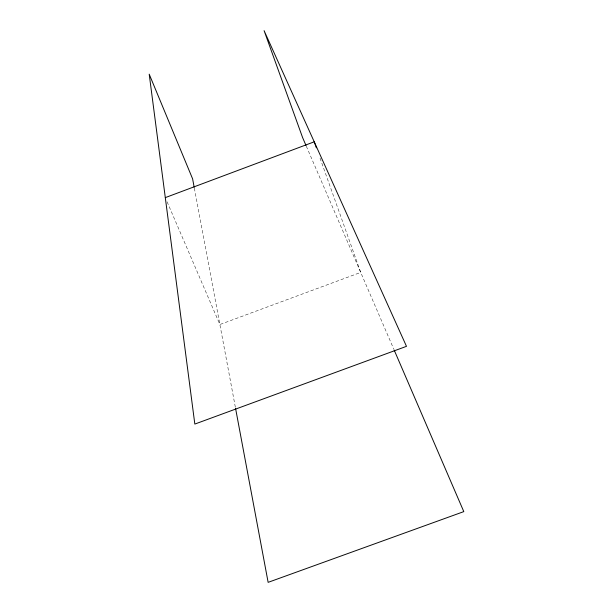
<?xml version="1.0" encoding="UTF-8"?>
<svg xmlns="http://www.w3.org/2000/svg" width="613" height="613" viewBox="0 0 613 613"><rect width="100%" height="100%" fill="white"/><g stroke="black" fill="none" stroke-linecap="round" stroke-linejoin="round"><path stroke-width="0.46" stroke-dasharray="3.06 2.3" d="M306.308 146.193L393.799 349.195M167.096 201.8L219.875 324.53L360.705 272.41L320.032 158.116M194.352 188.137L235.384 407.407"/><path stroke-width="0.92" d="M165.303 197.624L314.231 141.818L316.369 147.833M306.017 145.511L302.615 137.611L264.088 30.65L406.488 346.337L194.827 424.073L149.204 74.165L192.612 178.858L194.198 187.325M394.167 350.054L463.796 511.617L268.134 582.35L235.553 408.312"/></g></svg>
